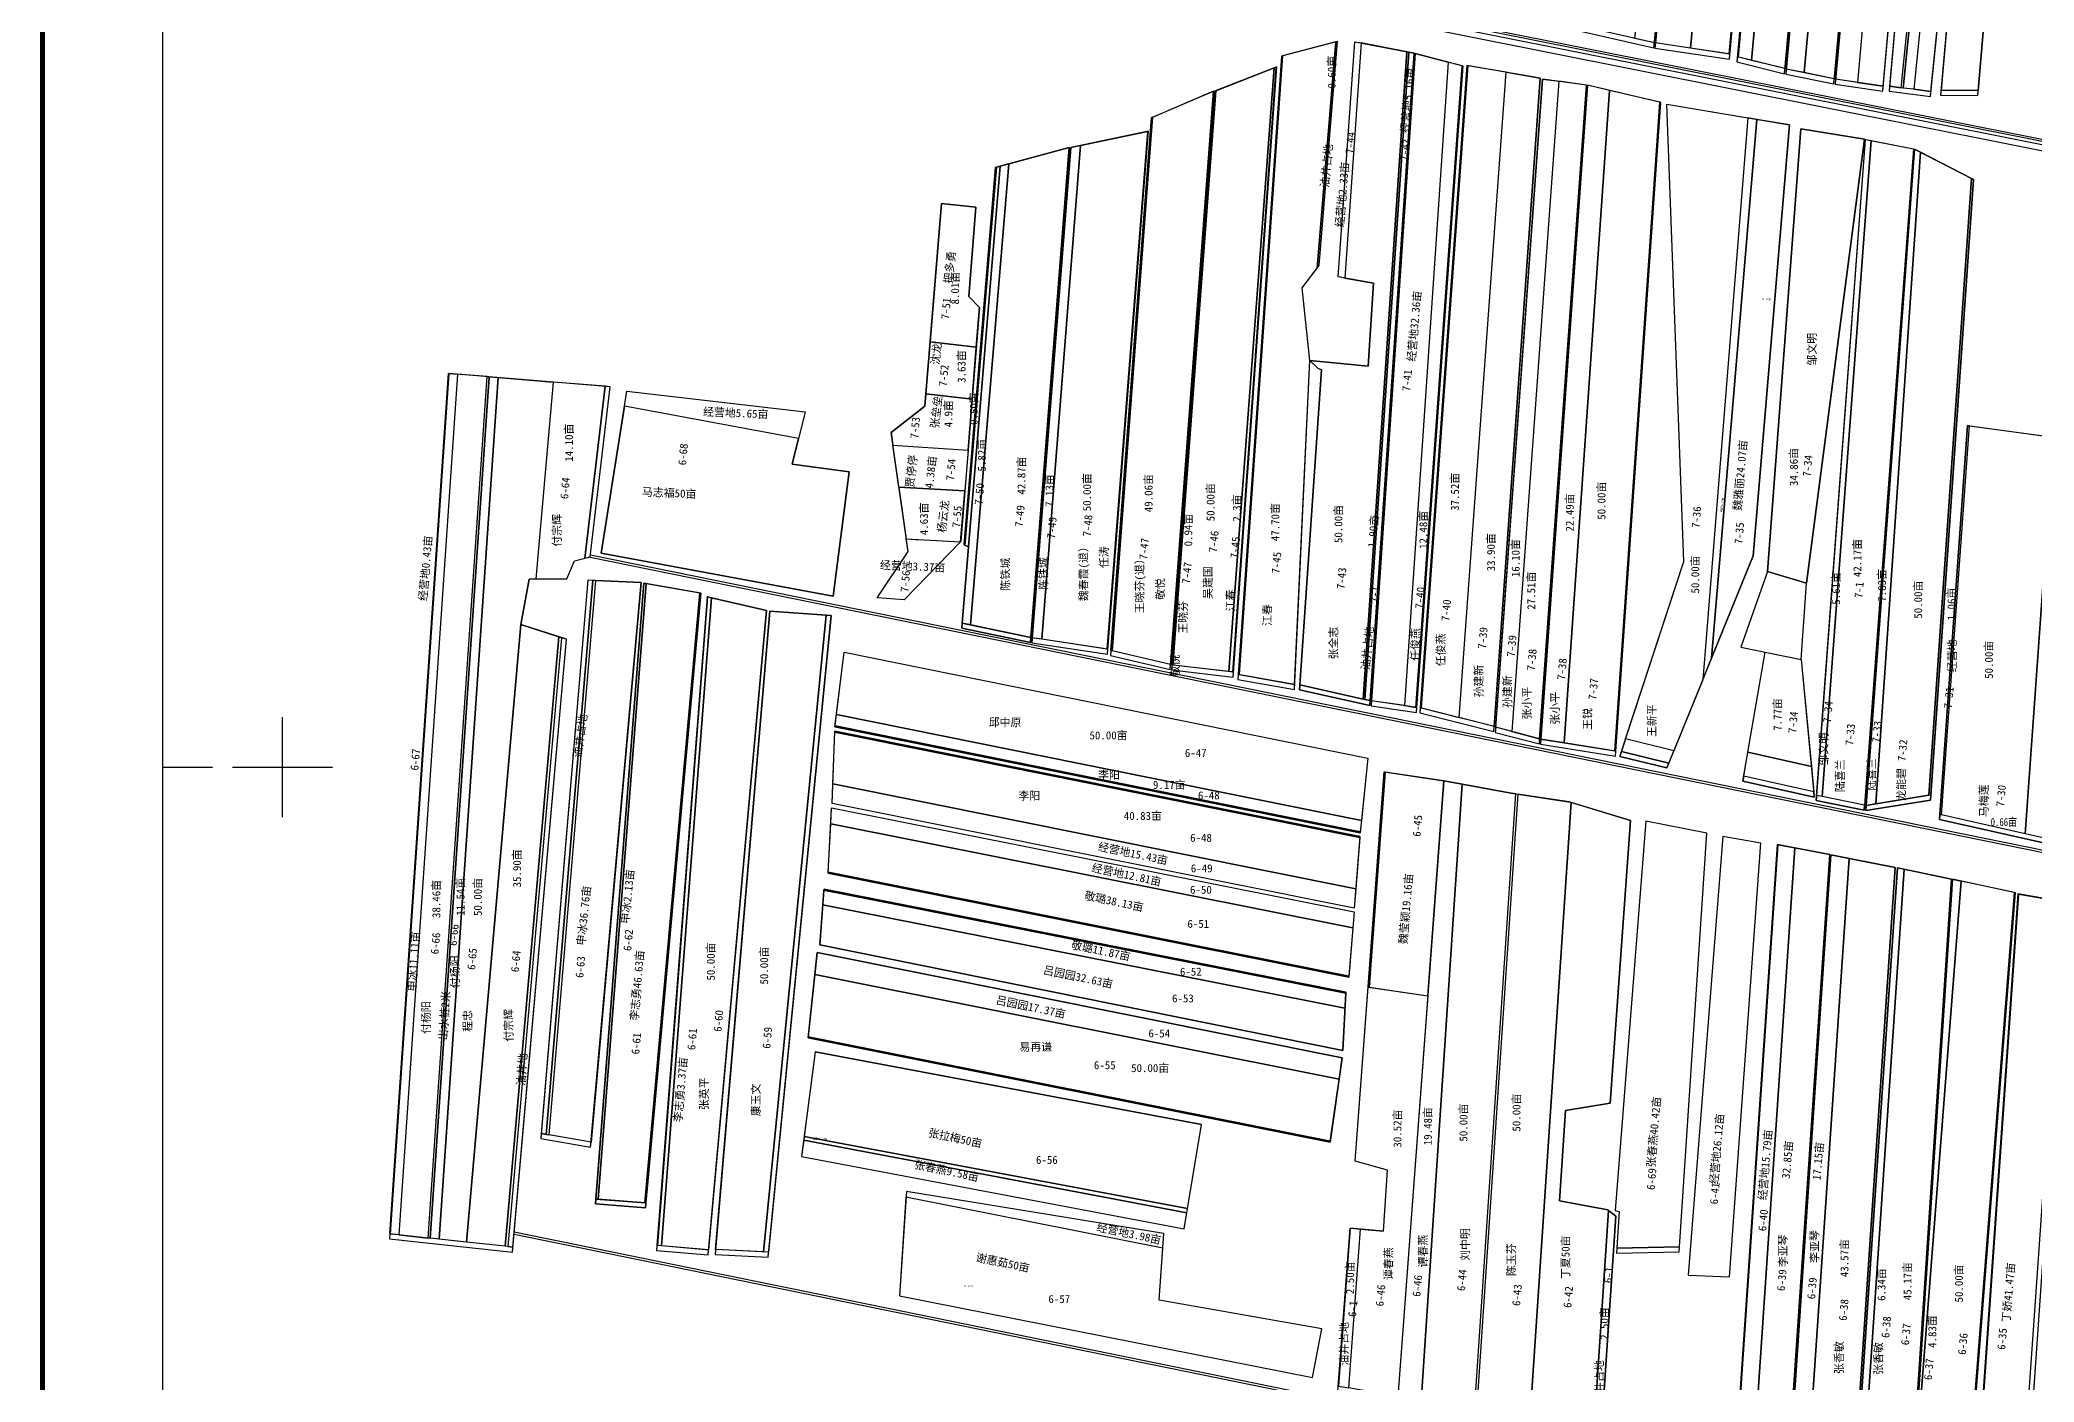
# Model space of a CAD drawing. Extents: x 546685 to 552006, y 4976723 to 4983341.
# Drawn here: x 546758 to 548751, y 4978385 to 4979727 of the extents above; entities that cross this region are included whole.
import ezdxf
from ezdxf.enums import TextEntityAlignment as Align

# ---------------------------------------------------------------- set-up
doc = ezdxf.new("R2010")
doc.units = 0
doc.header["$LTSCALE"] = 10
for name, color, linetype in [('2019-4-5', 7, 'CONTINUOUS'), ('2020-3-23', 4, 'CONTINUOUS'), ('2021新职工', 4, 'CONTINUOUS'), ('2022年', 2, 'CONTINUOUS'), ('TK', 7, 'CONTINUOUS'), ('出水桩', 2, 'CONTINUOUS'), ('地块名称', 7, 'CONTINUOUS'), ('承包户', 6, 'CONTINUOUS'), ('林带', 3, 'CONTINUOUS'), ('油井占地', 2, 'CONTINUOUS'), ('测地框', 7, 'CONTINUOUS'), ('经营地名称面积', 2, 'CONTINUOUS'), ('经营地块', 1, 'CONTINUOUS'), ('路林渠', 7, 'CONTINUOUS'), ('身份地块', 1, 'CONTINUOUS'), ('身份地面积', 2, 'CONTINUOUS')]:
    doc.layers.add(name, color=color, linetype=linetype)
doc.styles.add('宋体', font='SimSun.ttf')
doc.styles.add('楷体', font='SimSun.ttf', dxfattribs={"width": 0.8})

msp = doc.modelspace()

# ---------------------------------------------------------------- linework, layer by layer
at = {"layer": '2019-4-5', "color": 3, "linetype": 'Continuous', "flags": 128}
for points, elevation in [([(547166.4, 4979393.6), (547175, 4979392.9), (547116.2, 4978532.5), (547107.7, 4978533.4)], 259.6), ([(547361.4, 4979184.2), (547363.7, 4979183.8), (547315.6, 4978568.3), (547313.4, 4978568.4)], 289.6), ([(547363.7, 4979183.8), (547417.4, 4979174.3), (547362.3, 4978564.6), (547315.6, 4978568.3)], 289.6)]:
    msp.add_lwpolyline(points, close=True, dxfattribs=dict(at, elevation=elevation))
for points in [[(547313.4, 4979186.7), (547358.7, 4979184.6), (547308.5, 4978625.2), (547266.6, 4978632.5)], [(547425.4, 4979170.3), (547428.8, 4979169.5), (547378.8, 4978521.7), (547375.4, 4978522)]]:
    msp.add_lwpolyline(points, close=True, dxfattribs=at)
at = {"layer": '2019-4-5', "color": 2, "linetype": 'Continuous', "flags": 128}
msp.add_lwpolyline([(548325.7, 4978557.1), (548325, 4978557.5), (548276.5, 4978566.6), (548282.6, 4978656.8), (548327.2, 4978664.3), (548347.5, 4978946.9), (548288.3, 4978964.9), (548247.1, 4978346.8), (548310.9, 4978335.3)], close=True, dxfattribs=at)
at = {"layer": '2020-3-23', "color": 1, "linetype": 'Continuous', "flags": 128}
for points in [[(547869.9, 4979649.7), (547930.7, 4979676), (547887.7, 4979102.8), (547829.3, 4979116.4)], [(547797.7, 4979621.6), (547864.7, 4979635.6), (547824.2, 4979118.1), (547759.1, 4979127.9)], [(547566.5, 4979295.2), (547509.5, 4979303), (547515.9, 4979328.7), (547342, 4979360.9), (547318.7, 4979213.9), (547550.5, 4979171)], [(547532.7, 4978715.5), (547521.6, 4978630.9), (547904.7, 4978558.9), (547918.6, 4978643)], [(547623.3, 4978570.2), (547616.8, 4978471.8), (548029.8, 4978390.1), (548039.2, 4978438.6), (547876.5, 4978467.4), (547880, 4978519.4)]]:
    msp.add_lwpolyline(points, close=True, dxfattribs=at)
at = {"layer": '2020-3-23', "color": 1, "linetype": 'Continuous', "elevation": 289, "flags": 128}
msp.add_lwpolyline([(547931.9, 4979675.7), (547933.1, 4979676.1), (547890.1, 4979102.2), (547889, 4979102.3)], close=True, dxfattribs=at)
at = {"layer": '2020-3-23', "color": 1, "linetype": 'Continuous', "elevation": 289.6, "flags": 128}
msp.add_lwpolyline([(547318.7, 4979213.9), (547550.5, 4979171)], dxfattribs=at)
at = {"layer": '2020-3-23', "color": 1, "linetype": 'Continuous', "flags": 128}
for points in [[(547532.7, 4978715.5), (547918.6, 4978643)], [(547616.8, 4978471.8), (548029.8, 4978390.1)]]:
    msp.add_lwpolyline(points, dxfattribs=at)
at = {"layer": '2021新职工', "color": 1, "linetype": 'Continuous', "flags": 128}
for points in [[(548711.4, 4980301.9), (548694.5, 4980307.4), (548630.8, 4979677.7), (548648, 4979675.5)], [(548748.2, 4980297.1), (548713.6, 4980301.4), (548658.1, 4979676.9), (548695.1, 4979676.6)], [(548179.5, 4978983.1), (548163.1, 4978986.1), (548161, 4978986.5), (548115.2, 4978370.7), (548138.4, 4978366.5)], [(548735.7, 4978873.3), (548780.1, 4978865.6), (548736.9, 4978247.5), (548692.9, 4978257.3)], [(548085.3, 4978780.3), (548145, 4978771.4), (548115.2, 4978370.7), (548066, 4978379.6), (548077.8, 4978538.4), (548100.7, 4978536.2), (548104.8, 4978597.2), (548072.3, 4978606.4)]]:
    msp.add_lwpolyline(points, close=True, dxfattribs=at)
at = {"layer": '2021新职工', "color": 1, "linetype": 'Continuous', "elevation": 289, "flags": 128}
msp.add_lwpolyline([(547933.1, 4979676.1), (547991.4, 4979699.2), (547946.2, 4979095.7), (547890.1, 4979102.2)], close=True, dxfattribs=at)
at = {"layer": '2022年', "color": 4, "linetype": 'Continuous', "flags": 128}
for points in [[(548657.1, 4980318.7), (548631.5, 4980324.8), (548574.4, 4979684.6), (548600.2, 4979680.8)], [(548682.1, 4980311.4), (548663.3, 4980317.6), (548606.7, 4979680.7), (548618.1, 4979679.3)], [(548684, 4980310.8), (548694.5, 4980307.4), (548630.8, 4979677.7), (548620.1, 4979679)], [(548506.5, 4979642.1), (548473.8, 4979647.6), (548428.6, 4979109), (548470.3, 4979211.3)], [(548161, 4978986.5), (548102.3, 4978995.2), (548086.3, 4978780.2), (548145, 4978771.4)], [(548423.8, 4978934.3), (548362.8, 4978946.2), (548332.2, 4978557.1), (548336.4, 4978556), (548334.1, 4978519.2), (548396.5, 4978520.6)], [(548669.4, 4978888.2), (548678.3, 4978886.3), (548629.8, 4978266.6), (548628.5, 4978266.8)], [(548062.2, 4978759.2), (548060.1, 4978716.8), (547537.1, 4978822.6), (547540.2, 4978862.4)], [(548062.9, 4978774.3), (548062.2, 4978759.2), (547540.2, 4978862.4), (547541.3, 4978877.3)], [(547534.4, 4978814.9), (547532.2, 4978793), (548056.4, 4978688.3), (548059.4, 4978709.5)], [(547521.1, 4978627.3), (547519, 4978611), (547901.3, 4978538.5), (547904, 4978554.7)]]:
    msp.add_lwpolyline(points, close=True, dxfattribs=at)
at = {"layer": '2022年', "color": 4, "linetype": 'Continuous', "elevation": 289.9, "flags": 128}
msp.add_lwpolyline([(548621.3, 4978898), (548668.7, 4978888.3), (548627.4, 4978267), (548579.1, 4978277.7)], close=True, dxfattribs=at)
at = {"layer": 'TK', "linetype": 'Continuous'}
for p, q in [((547000, 4978950), (547000, 4979050)), ((546880, 4979000), (546930, 4979000)), ((546950, 4979000), (547050, 4979000))]:
    msp.add_line(p, q, dxfattribs=at)
at = {"layer": 'TK', "linetype": 'Continuous', "const_width": 5, "flags": 128}
msp.add_lwpolyline([(546760, 4976906), (552000, 4976906), (552000, 4983146), (546760, 4983146)], close=True, dxfattribs=at)
at = {"layer": 'TK', "linetype": 'Continuous', "flags": 128}
msp.add_lwpolyline([(546880, 4977026), (551880, 4977026), (551880, 4983026), (546880, 4983026)], close=True, dxfattribs=at)
at = {"layer": '出水桩', "color": 2, "linetype": 'Continuous'}
for p, q in [((547828.2, 4979116.6), (547868.8, 4979649.2)), ((547869.9, 4979649.7), (547829.3, 4979116.4)), ((547868.8, 4979649.2), (547869.9, 4979649.7)), ((547362.3, 4978564.6), (547417.4, 4979174.3)), ((547418.4, 4979174.1), (547364.2, 4978574.8)), ((547417.4, 4979174.3), (547418.4, 4979174.1)), ((547829.3, 4979116.4), (547828.2, 4979116.6))]:
    msp.add_line(p, q, dxfattribs=at)
at = {"layer": '出水桩', "color": 2, "linetype": 'Continuous', "flags": 128}
for points in [[(548505.8, 4980347.8), (548504.8, 4980348), (548446, 4979713.1), (548447, 4979712.9)], [(548512.8, 4980346.5), (548511.8, 4980346.6), (548454.5, 4979710.1), (548455.5, 4979709.9)], [(548620.1, 4979679), (548618.1, 4979679.3), (548682.1, 4980311.4), (548684, 4980310.8)], [(547994.1, 4979700.2), (547993.1, 4979699.8), (547949.7, 4979095.3), (547950.7, 4979095.2)], [(547999.6, 4979711.1), (547998.6, 4979710.9), (547955.4, 4979092.9), (547956.4, 4979092.7)], [(547999.6, 4979711.1), (547998.6, 4979710.9), (547955.4, 4979092.9), (547956.4, 4979092.7)], [(548180.3, 4979701), (548179.4, 4979701.2), (548133.1, 4979059.9), (548134.1, 4979059.8)], [(548184.9, 4979701.2), (548183.9, 4979701.4), (548137.2, 4979059.5), (548138.2, 4979059.3)], [(548377.9, 4979664.4), (548376.9, 4979664.7), (548332.1, 4979016.3), (548333.1, 4979016.1)], [(547869.9, 4979649.7), (547868.8, 4979649.2), (547828.2, 4979116.6), (547829.3, 4979116.4)], [(547868.8, 4979649.2), (547869.9, 4979649.7), (547829.3, 4979116.4), (547828.2, 4979116.6)], [(547865.7, 4979635.8), (547864.7, 4979635.6), (547824.2, 4979118.1), (547825.2, 4979117.9)], [(548690.4, 4979587.4), (548688.4, 4979588.4), (548646, 4978972), (548648, 4978972.3)], [(547147.8, 4978529.2), (547145.8, 4978529.4), (547204.6, 4979390.5), (547206.6, 4979390.3)], [(547417.4, 4979174.3), (547418.4, 4979174.1), (547363.3, 4978564.5), (547362.3, 4978564.6)], [(547425.4, 4979170.3), (547424.5, 4979170.5), (547374.4, 4978522.1), (547375.4, 4978522)], [(547552.4, 4979041.5), (547552.3, 4979040.5), (548077.4, 4978934.5), (548077.5, 4978935.5)], [(547552.2, 4979036), (547552.2, 4979035), (548076.9, 4978929.7), (548076.9, 4978930.7)], [(548193.8, 4978356.5), (548191.8, 4978356.8), (548232.9, 4978973.4), (548234.9, 4978973.1)], [(548495.1, 4978922.6), (548494.1, 4978922.8), (548452.4, 4978305.6), (548453.4, 4978305.4)], [(547545.5, 4978895.3), (547545.4, 4978894.3), (548065.9, 4978790.1), (548066, 4978791.1)], [(547541.4, 4978878.3), (547541.3, 4978877.3), (548062.9, 4978774.3), (548063, 4978775.3)], [(548732.4, 4978874.6), (548731.4, 4978874.8), (548683.3, 4978259.9), (548684.3, 4978259.8)], [(548735.7, 4978873.3), (548734.7, 4978873.5), (548691.9, 4978257.5), (548692.9, 4978257.3)], [(547525.7, 4978730.5), (547525.6, 4978729.5), (548047.4, 4978625.3), (548047.5, 4978626.3)]]:
    msp.add_lwpolyline(points, close=True, dxfattribs=at)
msp.add_lwpolyline([(547868.8, 4979649.2), (547828.2, 4979116.6)], dxfattribs=at)
at = {"layer": '林带', "color": 3, "linetype": 'Continuous', "flags": 128}
for points in [[(548748.3, 4980297.1), (548748.2, 4980297.1), (548695.1, 4979676.6), (548695.3, 4979676.6)], [(548292.4, 4979742.3), (548286.5, 4979743.6), (548286, 4979738.6), (548371, 4979719.1), (548371.5, 4979724.1), (548343.7, 4979730.5)], [(548394.4, 4979720.7), (548394.2, 4979720.8), (548372.6, 4979724), (548372.1, 4979719), (548446.5, 4979707.9), (548447, 4979712.9)], [(548454.5, 4979710.1), (548454.1, 4979705.1), (548501.5, 4979693.3), (548501.9, 4979698.4)], [(548503.3, 4979698), (548502.9, 4979693), (548550.8, 4979683.2), (548551.2, 4979688.2)], [(548600.2, 4979680.8), (548563.9, 4979686.2), (548552.5, 4979687.8), (548552.1, 4979682.9), (548599.8, 4979675.8)], [(548630.8, 4979677.7), (548620.1, 4979679), (548618.1, 4979679.3), (548606.7, 4979680.7), (548606.2, 4979675.7), (548647.5, 4979670.6), (548648, 4979675.5)], [(548695.3, 4979676.6), (548695.1, 4979676.6), (548658.1, 4979676.9), (548657.6, 4979671.9), (548694.9, 4979671.6)], [(547327.5, 4979380.4), (547322.6, 4979380.8), (547302.4, 4979209.1), (547307.6, 4979210.3)], [(547679.6, 4979144.2), (547679.2, 4979139.2), (547747.8, 4979124.6), (547748.2, 4979129.6)], [(547759.1, 4979127.9), (547751.1, 4979129.1), (547749.4, 4979129.3), (547749, 4979124.3), (547824.8, 4979112.9), (547825.2, 4979117.9)], [(547828.2, 4979116.6), (547827.9, 4979111.6), (547887.3, 4979097.7), (547887.7, 4979102.8)], [(547893.6, 4979101.8), (547890.2, 4979102.2), (547889, 4979102.3), (547888.7, 4979097.3), (547950.3, 4979090.2), (547950.7, 4979095.2)], [(547955.4, 4979092.9), (547955.1, 4979087.9), (548011.6, 4979077.8), (548011.9, 4979082.8)], [(547955.4, 4979092.9), (547955.1, 4979087.9), (548011.6, 4979077.8), (548011.9, 4979082.8)], [(548017.2, 4979082.3), (548016.9, 4979077.3), (548087.1, 4979061.6), (548087.4, 4979066.6), (548082.2, 4979067.8), (548080.3, 4979068.2)], [(548134.1, 4979059.8), (548088.6, 4979066.4), (548088.3, 4979061.4), (548133.7, 4979054.8)], [(548137.2, 4979059.5), (548136.9, 4979054.5), (548211, 4979035.7), (548211.3, 4979040.7), (548189, 4979046.4)], [(548212.9, 4979040), (548212.5, 4979034.9), (548256.5, 4979023.3), (548256.8, 4979028.4)], [(548281.4, 4979024.4), (548264.4, 4979027.1), (548257.9, 4979028.1), (548257.6, 4979023.1), (548332.8, 4979011.1), (548333.1, 4979016.1)], [(548342.8, 4979028.3), (548338.6, 4979015.7), (548385.8, 4979004.1), (548390.9, 4979016.6)], [(548338.6, 4979015.7), (548337.1, 4979010.9), (548383.9, 4978999.4), (548385.8, 4979004.1)], [(548460.8, 4978991.2), (548460, 4978986.2), (548531.4, 4978970.1), (548530.9, 4978975.4)], [(548539.4, 4978970.8), (548533.8, 4978971.9), (548533.4, 4978966.9), (548581.2, 4978957), (548581.6, 4978962.1)], [(548648, 4978972.3), (548592.8, 4978963.5), (548583.2, 4978961.9), (548582.8, 4978956.8), (548647.7, 4978967.2)], [(548658.6, 4978952.4), (548656.9, 4978952.8), (548656.5, 4978947.7), (548825.8, 4978909.7), (548826.1, 4978914.8), (548742.1, 4978933.6)], [(547278.1, 4978630.5), (547258.7, 4978633.8), (547258.3, 4978628.8), (547308.1, 4978620.2), (547308.5, 4978625.2)], [(547184.1, 4978525.3), (547183.5, 4978525.3), (547147.8, 4978529.2), (547145.8, 4978529.4), (547107.3, 4978533.5), (547107, 4978528.5), (547230, 4978515.3), (547230.4, 4978520.3), (547222.7, 4978521.2)], [(548396.5, 4978520.6), (548334.1, 4978519.2), (548333.8, 4978514.2), (548396.2, 4978515.6)]]:
    msp.add_lwpolyline(points, close=True, dxfattribs=at)
at = {"layer": '林带', "color": 2, "linetype": 'Continuous', "flags": 128}
msp.add_lwpolyline([(548054.8, 4979725.6), (548053, 4979725.1), (548034.3, 4979498.9), (548036.3, 4979501.6)], close=True, dxfattribs=at)
at = {"layer": '油井占地', "color": 2, "linetype": 'Continuous', "flags": 128}
for points in [[(548126, 4979714.7), (548124.1, 4979715.1), (548080.3, 4979068.2), (548082.2, 4979067.8)], [(547713.7, 4979599.9), (547712.8, 4979599.6), (547681.4, 4979222.2), (547682.2, 4979221.9)], [(547313.4, 4979186.7), (547310.4, 4979186.8), (547263.6, 4978633), (547266.6, 4978632.5)], [(547276.3, 4979130.4), (547279, 4979129.5), (547225.4, 4978520.9), (547222.7, 4978521.2)], [(548332.9, 4978551.4), (548325.7, 4978557.1), (548310.9, 4978335.3), (548314.9, 4978334.5), (548318.7, 4978337.8)], [(548077.8, 4978538.4), (548067.3, 4978539.4), (548055.6, 4978381.4), (548066, 4978379.6)]]:
    msp.add_lwpolyline(points, close=True, dxfattribs=at)
at = {"layer": '油井占地', "color": 2, "linetype": 'Continuous', "elevation": 289.4, "flags": 128}
msp.add_lwpolyline([(548457.9, 4979119.9), (548518.3, 4979107.8), (548523.5, 4979183.9), (548484.6, 4979195.8)], close=True, dxfattribs=at)
at = {"layer": '测地框', "linetype": 'Continuous', "flags": 128}
for points, elevation in [([(548435.7, 4980364.9), (548351.5, 4980373.6), (548286, 4979738.6), (548371, 4979719.1)], 289), ([(548505.8, 4980347.8), (548436.8, 4980364.7), (548372.1, 4979719), (548446.5, 4979707.9)], 288.9), ([(548559.5, 4980341.5), (548511.8, 4980346.6), (548454.1, 4979705.1), (548501.5, 4979693.3)], 288.8), ([(548609.6, 4980330), (548562.1, 4980341.1), (548502.9, 4979693), (548550.8, 4979683.2)], 288.9), ([(548657.1, 4980318.7), (548611.4, 4980329.6), (548552.1, 4979682.9), (548599.8, 4979675.8)], 290.2), ([(548711.4, 4980301.9), (548663.3, 4980317.6), (548606.2, 4979675.7), (548647.5, 4979670.6)], 288.4), ([(548748.3, 4980297.1), (548713.6, 4980301.4), (548657.6, 4979671.9), (548694.9, 4979671.6)], 287.7), ([(548054.8, 4979725.6), (547998.6, 4979710.9), (547955.1, 4979087.9), (548011.6, 4979077.8), (548027.2, 4979406.5), (548019.5, 4979479.3), (548036.3, 4979501.6)], 288.9), ([(548071.9, 4979725.3), (548131.2, 4979713.7), (548087.1, 4979061.6), (548016.9, 4979077.3), (548038.6, 4979397.2), (548035.3, 4979398.6), (548027.2, 4979406.5), (548085.5, 4979401.1), (548090.8, 4979484), (548055.5, 4979490.2)], 288.9), ([(547994.1, 4979700.2), (547931.9, 4979675.7), (547888.7, 4979097.3), (547950.3, 4979090.2)], 289), ([(548180.3, 4979701), (548132.3, 4979713.4), (548088.3, 4979061.4), (548133.7, 4979054.8)], 288.8), ([(548257.3, 4979689), (548183.9, 4979701.4), (548136.9, 4979054.5), (548211, 4979035.7)], 288.9), ([(548303.8, 4979682), (548259.7, 4979688), (548212.5, 4979034.9), (548256.5, 4979023.3)], 288.9), ([(548377.9, 4979664.4), (548304.7, 4979681.8), (548257.6, 4979023.1), (548332.8, 4979011.1)], 288.8), ([(547930.7, 4979676), (547868.8, 4979649.2), (547827.9, 4979111.6), (547887.3, 4979097.7)], 289.1), ([(548384, 4979662.8), (548506.5, 4979642.1), (548470.3, 4979211.3), (548383.9, 4978999.4), (548337.1, 4979010.9), (548401, 4979205.8)], 288.9), ([(547747.8, 4979124.6), (547679.2, 4979139.2), (547685.8, 4979220.4), (547681.4, 4979222.2), (547712.8, 4979599.6), (547786.4, 4979619.5)], 289.3), ([(547865.7, 4979635.8), (547788, 4979619.6), (547749, 4979124.3), (547824.8, 4979112.9)], 289.3), ([(548517.8, 4979638.1), (548581.6, 4979627.9), (548523.5, 4979183.9), (548484.6, 4979195.8)], 288.9), ([(548581.2, 4978957), (548533.4, 4978966.9), (548582.6, 4979627.6), (548630.5, 4979618.2)], 289.7), ([(548647.7, 4978967.2), (548582.8, 4978956.8), (548631.5, 4979618), (548690.4, 4979587.4)], 290.3), ([(547594.4, 4979169.5), (547625.4, 4979215.8), (547608.4, 4979334.5), (547642.2, 4979360.9), (547658.9, 4979563.7), (547693.1, 4979559.8), (547686.3, 4979470.5), (547696.7, 4979459.5), (547678.3, 4979225.7), (547621.5, 4979167.5)], 289.4), ([(547327.5, 4979380.4), (547166.1, 4979393.6), (547107, 4978528.5), (547230, 4978515.3), (547283.9, 4979127.9), (547238.4, 4979142.8), (547246.5, 4979188.2), (547284.3, 4979188.5), (547291.8, 4979206.4), (547307.6, 4979210.3)], 259.6), ([(547344.3, 4979375.8), (547522.5, 4979355.2), (547509.5, 4979303), (547566.5, 4979295.2), (547550.5, 4979171), (547318.7, 4979213.9)], 289.6), ([(548684.5, 4979341.7), (548855, 4979318.4), (548825.8, 4978909.7), (548656.5, 4978947.7)], 289.2), ([(547358.7, 4979184.6), (547305.4, 4979187.1), (547258.3, 4978628.8), (547308.1, 4978620.2)], 289.7), ([(547418.4, 4979174.1), (547361.4, 4979184.2), (547313, 4978563.5), (547362.8, 4978559.6)], 289.6), ([(547483.8, 4979156.6), (547424.5, 4979170.5), (547374, 4978517.1), (547425.6, 4978512.5)], 289.5), ([(547548.7, 4979151.7), (547487.3, 4979156.2), (547432.5, 4978512.8), (547485.5, 4978510.3)], 289.5), ([(548085.1, 4979009.1), (548077.4, 4978934.5), (547552.3, 4979040.5), (547561.4, 4979115)], 289.3), ([(548482.4, 4979115), (548518.3, 4979107.8), (548531.4, 4978970.1), (548460, 4978986.2)], 289.4), ([(548076.9, 4978930.7), (548071.5, 4978859.2), (547549.5, 4978963.8), (547552.2, 4979036)], 289.5), ([(548101.3, 4978995.3), (548163.1, 4978986.1), (548228.3, 4978974.1), (548287.5, 4978965.1), (548347.5, 4978946.9), (548327.2, 4978664.3), (548282.6, 4978656.8), (548276.5, 4978566.6), (548325, 4978557.5), (548332.9, 4978551.4), (548318.7, 4978337.8), (548305.6, 4978326.3), (548247.8, 4978333.6), (548187.6, 4978352.5), (548119.3, 4978362.8), (548055.2, 4978376.4), (548067.3, 4978539.4), (548100.7, 4978536.2), (548104.8, 4978597.2), (548072.3, 4978606.4)], 289.4), ([(548071.3, 4978855.5), (548065.9, 4978790.1), (547545.4, 4978894.3), (547549, 4978959.5)], 289.4), ([(548423.8, 4978934.3), (548362.8, 4978946.2), (548332.2, 4978557.1), (548336.4, 4978556), (548333.8, 4978514.2), (548396.2, 4978515.6)], 289.6), ([(548478, 4978924.3), (548440, 4978930.8), (548405.4, 4978492.3), (548446.7, 4978490.7)], 289.6), ([(548547, 4978912.8), (548494.1, 4978922.8), (548452.1, 4978300.6), (548504.7, 4978289.2)], 289.9), ([(548612.3, 4978899.9), (548548, 4978912.5), (548505.8, 4978288.4), (548570.3, 4978274.3)], 289.9), ([(548668.7, 4978888.3), (548614.5, 4978899.4), (548572, 4978274.1), (548627.1, 4978262)], 289.9), ([(548732.4, 4978874.6), (548669.4, 4978888.2), (548628.2, 4978261.8), (548683.9, 4978254.8)], 289.9), ([(548063, 4978775.3), (548060.1, 4978716.8), (547537.1, 4978822.6), (547541.4, 4978878.3)], 289.5), ([(548785, 4978864.7), (548734.7, 4978873.5), (548691.5, 4978252.5), (548741.5, 4978241.4)], 289.7), ([(548059.4, 4978709.5), (548047.4, 4978625.3), (547525.6, 4978729.5), (547534.4, 4978814.9)], 289.7), ([(547532.7, 4978715.5), (547519, 4978611), (547901.3, 4978538.5), (547918.6, 4978643)], 289.8), ([(547623.7, 4978576.1), (547616.8, 4978471.8), (548029.8, 4978390.1), (548039.2, 4978438.6), (547876.5, 4978467.4), (547881, 4978533.8)], 289.9)]:
    msp.add_lwpolyline(points, close=True, dxfattribs=dict(at, elevation=elevation))
at = {"layer": '测地框', "color": 6, "linetype": 'Continuous', "elevation": 289.4, "flags": 128}
msp.add_lwpolyline([(548457.9, 4979119.9), (548518.3, 4979107.8), (548523.5, 4979183.9), (548484.6, 4979195.8)], close=True, dxfattribs=at)
at = {"layer": '测地框', "linetype": 'Continuous', "elevation": 289.7, "flags": 128}
for points in [[(548104.8, 4978597.2), (548072.3, 4978606.4)], [(548100.7, 4978536.2), (548067.3, 4978539.4)]]:
    msp.add_lwpolyline(points, dxfattribs=at)
at = {"layer": '经营地块', "color": 5, "linetype": 'Continuous', "flags": 128}
for points in [[(548071.9, 4979725.3), (548078.4, 4979724.1), (548062.1, 4979489), (548055.5, 4979490.2)], [(548473.8, 4979647.6), (548465, 4979649.1), (548419.8, 4979087.4), (548428.6, 4979109)], [(547717.5, 4979600.9), (547726.1, 4979603.2), (547687.9, 4979142.4), (547679.6, 4979144.2)], [(548686.4, 4979341.4), (548684.5, 4979341.7), (548656.9, 4978952.8), (548658.6, 4978952.4)], [(548073, 4978878.6), (548071.5, 4978859.2), (547549.5, 4978963.8), (547550.2, 4978983.3)], [(548102.3, 4978995.2), (548101.3, 4978995.3), (548085.3, 4978780.3), (548086.3, 4978780.2)], [(548478, 4978924.3), (548440, 4978930.8), (548405.4, 4978492.3), (548446.7, 4978490.7)], [(548495.1, 4978922.6), (548511.9, 4978919.4), (548470.2, 4978301.8), (548453.4, 4978305.4)], [(547521.6, 4978630.9), (547521.1, 4978627.3), (547904, 4978554.7), (547904.7, 4978558.9)], [(547881, 4978533.8), (547623.7, 4978576.1), (547616.8, 4978471.8), (548029.8, 4978390.1), (548039.2, 4978438.6), (547876.5, 4978467.4)]]:
    msp.add_lwpolyline(points, close=True, dxfattribs=at)
for points, elevation in [([(548132.3, 4979713.4), (548165.2, 4979704.9), (548121.7, 4979061.6), (548088.6, 4979066.4)], 288.8), ([(547166.1, 4979393.6), (547166.4, 4979393.6), (547107.7, 4978533.4), (547107.3, 4978533.5)], 259.6), ([(547344.3, 4979375.8), (547522.5, 4979355.2), (547509.5, 4979303), (547566.5, 4979295.2), (547550.5, 4979171), (547318.7, 4979213.9)], 289.6), ([(548070, 4978839.4), (548066, 4978791.1), (547545.5, 4978895.3), (547548.1, 4978943.3)], 289.4), ([(548071.3, 4978855.5), (548070, 4978839.4), (547548.1, 4978943.3), (547549, 4978959.5)], 289.4)]:
    msp.add_lwpolyline(points, close=True, dxfattribs=dict(at, elevation=elevation))
at = {"layer": '经营地块', "color": 1, "linetype": 'Continuous', "flags": 128}
msp.add_lwpolyline([(548678.3, 4978886.3), (548669.4, 4978888.2), (548628.5, 4978266.8), (548629.8, 4978266.6)], close=True, dxfattribs=at)
at = {"layer": '路林渠', "color": 3, "linetype": 'Continuous'}
for p, q in [((547313.4, 4978568.4, 289.6), (547313, 4978563.5, 289.6)), ((547313, 4978563.5, 289.6), (547362.8, 4978559.6, 289.6)), ((547363.3, 4978564.5, 289.6), (547313.4, 4978568.4, 289.6))]:
    msp.add_line(p, q, dxfattribs=at)
at = {"layer": '路林渠', "linetype": 'Continuous', "flags": 128}
for points, elevation in [([(549370.2, 4979494.4), (547989.1, 4979769.7)], 290.8), ([(549380.1, 4979498.6), (547999, 4979773.8)], 284.8)]:
    msp.add_lwpolyline(points, dxfattribs=dict(at, elevation=elevation))
at = {"layer": '路林渠', "color": 4, "linetype": 'Continuous', "flags": 128}
for points, elevation in [([(549402.1, 4979497.5), (548021.1, 4979772.7)], 291.1), ([(549402.5, 4979499.4), (548021.5, 4979774.7)], 291.1), ([(549358.8, 4978792.7), (547305.9, 4979209.9)], 291), ([(549359, 4978795.1), (547307.8, 4979212)], 290.5), ([(549294.8, 4978111.8), (547231.5, 4978533)], 291.6), ([(549295, 4978114), (547231.7, 4978535.2)], 291.4)]:
    msp.add_lwpolyline(points, dxfattribs=dict(at, elevation=elevation))
at = {"layer": '路林渠', "color": 3, "linetype": 'Continuous', "flags": 128}
for points in [[(547717.5, 4979600.9), (547713.7, 4979599.9), (547682.2, 4979221.9), (547685.8, 4979220.4)], [(547310.4, 4979186.8), (547305.4, 4979187.1), (547258.7, 4978633.8), (547263.6, 4978633)], [(547283.9, 4979127.9), (547279, 4979129.5), (547225.4, 4978520.9), (547230.4, 4978520.3)], [(548785, 4978864.7), (548780.1, 4978865.6), (548736.9, 4978247.5), (548741.8, 4978246.4)], [(547375.4, 4978522), (547374.4, 4978522.1), (547374, 4978517.1), (547425.6, 4978512.5), (547426, 4978517.5), (547422.9, 4978517.7)], [(547486, 4978515.3), (547432.9, 4978517.8), (547432.5, 4978512.8), (547485.5, 4978510.3)]]:
    msp.add_lwpolyline(points, close=True, dxfattribs=at)
for points, elevation in [([(547543.4, 4979152.1), (547548.7, 4979151.7), (547486, 4978515.3), (547480.8, 4978515.6)], 289.5), ([(547313.4, 4978568.4), (547363.3, 4978564.5), (547362.8, 4978559.6), (547313, 4978563.5)], 289.6)]:
    msp.add_lwpolyline(points, close=True, dxfattribs=dict(at, elevation=elevation))
at = {"layer": '身份地块', "color": 2, "linetype": 'Continuous'}
for p, q in [((547828.2, 4979116.6), (547868.8, 4979649.2)), ((547869.9, 4979649.7), (547829.3, 4979116.4)), ((547868.8, 4979649.2), (547869.9, 4979649.7)), ((547829.3, 4979116.4), (547828.2, 4979116.6))]:
    msp.add_line(p, q, dxfattribs=at)
at = {"layer": '身份地块', "color": 1, "linetype": 'Continuous'}
msp.add_line((547363.2, 4978574.9), (547417.4, 4979174.3), dxfattribs=at)
at = {"layer": '身份地块', "color": 1, "linetype": 'Continuous', "flags": 128}
for points in [[(548417.7, 4980366.8), (548435.7, 4980364.9), (548371.5, 4979724.1), (548351.8, 4979728.6)], [(548437, 4980364.7), (548453.7, 4980360.6), (548466.8, 4980357.4), (548407.6, 4979718.8), (548394.2, 4979720.8), (548372.7, 4979724)], [(548466.8, 4980357.4), (548504.8, 4980348), (548446, 4979713.1), (548407.6, 4979718.8)], [(548512.8, 4980346.5), (548526.1, 4980345.1), (548468.6, 4979706.6), (548455.5, 4979709.9)], [(548526.1, 4980345.1), (548559.5, 4980341.5), (548501.9, 4979698.4), (548468.6, 4979706.6)], [(548027.2, 4979406.5), (548019.5, 4979479.3), (548034.3, 4979498.9), (548053, 4979725.1), (547999.6, 4979711.1), (547956.4, 4979092.7), (548011.9, 4979082.8)], [(548124.1, 4979715.1), (548078.4, 4979724.1), (548062.1, 4979489), (548090.8, 4979484), (548085.5, 4979401.1), (548027.2, 4979406.5), (548035.3, 4979398.6), (548038.6, 4979397.2), (548017.2, 4979082.3), (548080.3, 4979068.2)], [(548179.4, 4979701.2), (548165.2, 4979704.9), (548121.7, 4979061.6), (548133.1, 4979059.9)], [(548223.3, 4979694.7), (548184.9, 4979701.2), (548138.2, 4979059.3), (548176.4, 4979049.6)], [(548223.3, 4979694.7), (548257.3, 4979689), (548211.3, 4979040.7), (548176.4, 4979049.6)], [(548303.8, 4979682), (548276, 4979685.8), (548229.1, 4979035.7), (548256.8, 4979028.4)], [(548326.5, 4979676.6), (548304.7, 4979681.8), (548257.9, 4979028.1), (548281.4, 4979024.4)], [(548376.9, 4979664.7), (548326.5, 4979676.6), (548281.4, 4979024.4), (548332.1, 4979016.3)], [(548384, 4979662.8), (548465, 4979649.1), (548419.8, 4979087.4), (548390.9, 4979016.6), (548342.8, 4979028.3), (548401, 4979205.8)], [(547786.4, 4979619.5), (547717.5, 4979600.9), (547685.8, 4979220.4), (547679.6, 4979144.2), (547748.2, 4979129.6)], [(547726.1, 4979603.2), (547786.4, 4979619.5), (547748.2, 4979129.6), (547687.9, 4979142.4)], [(548581.6, 4979627.9), (548517.8, 4979638.1), (548484.6, 4979195.8), (548523.5, 4979183.9)], [(548582.6, 4979627.6), (548588.2, 4979626.5), (548539.4, 4978970.8), (548533.8, 4978971.9)], [(548588.2, 4979626.5), (548630.5, 4979618.2), (548581.6, 4978962.1), (548539.4, 4978970.8)], [(548637.7, 4979614.8), (548631.5, 4979618), (548583.2, 4978961.9), (548592.8, 4978963.5)], [(548688.4, 4979588.4), (548637.7, 4979614.8), (548592.8, 4978963.5), (548646, 4978972)], [(547693.1, 4979559.8), (547658.9, 4979563.7), (547647.5, 4979425.3), (547693.6, 4979420), (547696.7, 4979459.5), (547686.3, 4979470.5)], [(547693.6, 4979420), (547647.5, 4979425.3), (547643.2, 4979373.4), (547689.5, 4979368.1)], [(547204.6, 4979390.5), (547175, 4979392.9), (547116.2, 4978532.5), (547145.8, 4978529.4)], [(547206.6, 4979390.3), (547215.5, 4979389.6), (547156.6, 4978528.2), (547147.8, 4978529.2)], [(547215.5, 4979389.6), (547270.6, 4979385.1), (547253.2, 4979188.3), (547246.5, 4979188.2), (547238.4, 4979142.8), (547184.1, 4978525.3), (547156.6, 4978528.2)], [(547322.6, 4979380.8), (547270.6, 4979385.1), (547253.2, 4979188.3), (547284.3, 4979188.5), (547291.8, 4979206.4), (547302.4, 4979209.1)], [(547643.2, 4979373.4), (547642.2, 4979360.9), (547608.4, 4979334.5), (547610.2, 4979321.9), (547685.5, 4979317.1), (547689.5, 4979368.1)], [(548686.4, 4979341.4), (548770.5, 4979329.9), (548742.1, 4978933.6), (548658.6, 4978952.4)], [(547610.2, 4979321.9), (547685.5, 4979317.1), (547682.3, 4979276.3), (547616.2, 4979279.9)], [(548770.5, 4979329.9), (548853, 4979318.7), (548824.2, 4978915.2), (548742.1, 4978933.6)], [(547616.2, 4979279.9), (547623.6, 4979228.3), (547678, 4979225.4), (547682.3, 4979276.3)], [(547428.8, 4979169.5), (547483.8, 4979156.6), (547426, 4978517.5), (547378.8, 4978521.7)], [(548076.9, 4978929.7), (548073, 4978878.6), (547550.2, 4978983.3), (547552.2, 4979035)], [(548232.9, 4978973.4), (548228.3, 4978974.1), (548179.5, 4978983.1), (548138.4, 4978366.5), (548191.8, 4978356.8)], [(548288.3, 4978964.9), (548287.5, 4978965.1), (548286.3, 4978965.3), (548234.9, 4978973.1), (548193.8, 4978356.5), (548245.1, 4978347.2), (548247.1, 4978346.8)], [(548511.9, 4978919.4), (548547, 4978912.8), (548505.1, 4978294.3), (548470.2, 4978301.8)], [(548731.4, 4978874.8), (548678.3, 4978886.3), (548629.8, 4978266.6), (548683.3, 4978259.9)], [(548062.9, 4978774.3), (547541.3, 4978877.3), (547537.1, 4978822.6), (548060.1, 4978716.8)], [(548056.4, 4978688.3), (547532.2, 4978793), (547525.7, 4978730.5), (548047.5, 4978626.3)]]:
    msp.add_lwpolyline(points, close=True, dxfattribs=at)
at = {"layer": '身份地块', "color": 2, "linetype": 'Continuous', "flags": 128}
msp.add_lwpolyline([(548372.6, 4979724), (548436.8, 4980364.7)], dxfattribs=at)
at = {"layer": '身份地块', "color": 3, "linetype": 'Continuous', "flags": 128}
msp.add_lwpolyline([(548437, 4980364.7), (548436.8, 4980364.7), (548372.6, 4979724), (548372.7, 4979724)], close=True, dxfattribs=at)
at = {"layer": '身份地块', "color": 1, "linetype": 'Continuous', "flags": 128}
for points, elevation in [([(548562.1, 4980341.1), (548579.8, 4980337), (548521.1, 4979694.4), (548503.3, 4979698)], 288.9), ([(548579.8, 4980337), (548609.6, 4980330), (548551.2, 4979688.2), (548521.1, 4979694.4)], 288.9), ([(548611.4, 4980329.6), (548631.5, 4980324.8), (548574.4, 4979684.6), (548552.5, 4979687.8)], 290.2), ([(547991.4, 4979699.2), (547993.1, 4979699.8), (547949.7, 4979095.3), (547946.2, 4979095.7)], 289), ([(548259.7, 4979688), (548276, 4979685.8), (548229.1, 4979035.7), (548212.9, 4979040)], 288.9), ([(547788, 4979619.6), (547797.7, 4979621.6), (547759.1, 4979127.9), (547749.4, 4979129.3)], 289.3), ([(547487.3, 4979156.2), (547543.4, 4979152.1), (547480.8, 4978515.6), (547432.9, 4978517.8)], 289.5), ([(548085.1, 4979009.1), (548078.7, 4978946.9), (547553.8, 4979052.9), (547561.4, 4979115)], 289.3), ([(548482.4, 4979115), (548518.3, 4979107.8), (548528.5, 4979000.8), (548465, 4979015.1)], 289.4), ([(548078.7, 4978946.9), (548077.5, 4978935.5), (547552.4, 4979041.5), (547553.8, 4979052.9)], 289.3), ([(548548, 4978912.5), (548566.3, 4978908.9), (548524.3, 4978289.4), (548506.1, 4978293.4)], 289.9), ([(548566.3, 4978908.9), (548612.3, 4978899.9), (548570.6, 4978279.3), (548524.3, 4978289.4)], 289.9), ([(548614.5, 4978899.4), (548621.3, 4978898), (548579.1, 4978277.7), (548572.3, 4978279.2)], 289.9)]:
    msp.add_lwpolyline(points, close=True, dxfattribs=dict(at, elevation=elevation))
at = {"layer": '身份地块', "color": 5, "linetype": 'Continuous', "flags": 128}
msp.add_lwpolyline([(548131.2, 4979713.7), (548126, 4979714.7), (548082.2, 4979067.8), (548087.4, 4979066.6)], close=True, dxfattribs=at)
at = {"layer": '身份地块', "color": 4, "linetype": 'Continuous', "flags": 128}
for points in [[(547616.2, 4979279.9), (547682.3, 4979276.3)], [(547623.6, 4979228.3), (547638.1, 4979227.5)]]:
    msp.add_lwpolyline(points, dxfattribs=at)
msp.add_lwpolyline([(547623.6, 4979228.3), (547678, 4979225.4), (547621.5, 4979167.5), (547594.4, 4979169.5), (547625.4, 4979215.8)], close=True, dxfattribs=at)
at = {"layer": '身份地块', "color": 1, "linetype": 'Continuous', "flags": 128}
msp.add_lwpolyline([(547417.4, 4979174.3), (547418.4, 4979174.1)], dxfattribs=at)
at = {"layer": '身份地块', "linetype": 'Continuous', "elevation": 259.6, "flags": 128}
msp.add_lwpolyline([(547238.4, 4979142.8), (547276.3, 4979130.4), (547222.7, 4978521.2), (547184.1, 4978525.3)], close=True, dxfattribs=at)
at = {"layer": '身份地块', "color": 2, "linetype": 'Continuous', "elevation": 289.4, "flags": 128}
msp.add_lwpolyline([(548465, 4979015.1), (548528.5, 4979000.8), (548530.9, 4978975.4), (548460.8, 4978991.2)], close=True, dxfattribs=at)

# ---------------------------------------------------------------- texts
at = {"layer": '2019-4-5', "color": 3, "linetype": 'Continuous', "style": '宋体'}
for s, p in [('6-67', (547132.8, 4979007.7)), ('6-62', (547345.7, 4978827.2)), ('6-63', (547297.8, 4978800.4)), ('李志勇46.63亩', (547354.3, 4978782)), ('6-61', (547353.7, 4978723.9)), ('李志勇3.37亩', (547397.7, 4978677.7)), ('6-35', (548719.2, 4978428.6))]:
    msp.add_text(s, height=8, rotation=85, dxfattribs=at).set_placement(p, align=Align.MIDDLE)
for s, rotation, p in [('申冰2.13亩', 84.1526, (547346.3, 4978843.3, 289.9)), ('申冰36.76亩', 84.1526, (547302.2, 4978821.5, 289.9)), ('申冰11.11亩', 86.2612, (547133.2, 4978775.7, 259.6))]:
    msp.add_text(s, height=8, rotation=rotation, dxfattribs=at).set_placement(p)
at = {"layer": '2019-4-5', "color": 1, "linetype": 'Continuous', "style": '宋体'}
msp.add_text('6-61', height=8, rotation=85, dxfattribs=at).set_placement((547409.6, 4978728.2), align=Align.MIDDLE)
at = {"layer": '2019-4-5', "color": 2, "linetype": 'Continuous', "style": '宋体'}
msp.add_text('丁夏50亩', height=8, rotation=90, dxfattribs=at).set_placement((548282.4, 4978510.2), align=Align.MIDDLE)
at = {"layer": '2020-3-23', "color": 1, "linetype": 'Continuous', "style": '宋体'}
for s, rotation, p in [('马志福50亩', 357.5348, (547359.2, 4979271.4, 289.9)), ('张拉梅50亩', 348.0772, (547645.1, 4978631.1, 289.9)), ('谢惠茹50亩', 348.0772, (547692.6, 4978506.5, 289.9))]:
    msp.add_text(s, height=8, rotation=rotation, dxfattribs=at).set_placement(p)
for s, p in [('任涛', (547821, 4979210)), ('敬悦', (547877.3, 4979178.2)), ('敬悦', (547892.1, 4979101.7, 289))]:
    msp.add_text(s, height=8, rotation=90, dxfattribs=at).set_placement(p, align=Align.MIDDLE)
at = {"layer": '2020-3-23', "color": 4, "linetype": 'Continuous', "style": '楷体', "width": 0.8}
msp.add_text('31.26亩', height=2, dxfattribs=at).set_placement((547681.1, 4978480.4))
at = {"layer": '2021新职工', "color": 4, "linetype": 'Continuous', "style": '宋体'}
for s, rotation, p in [('50.00亩', 90, (547931.8, 4979245.9)), ('30.52亩', 90, (548118.6, 4978619.8)), ('19.48亩', 90, (548149, 4978622.2)), ('丁娇41.47亩', 85, (548726.9, 4978444.7))]:
    msp.add_text(s, height=8, rotation=rotation, dxfattribs=at).set_placement(p)
for s, p in [('吴建国', (547924.9, 4979184.6)), ('谭春燕', (548139.9, 4978516.3)), ('谭春燕', (548105.4, 4978503.7))]:
    msp.add_text(s, height=8, rotation=90, dxfattribs=at).set_placement(p, align=Align.MIDDLE)
at = {"layer": '2022年', "color": 4, "linetype": 'Continuous', "style": '楷体', "width": 0.8}
msp.add_text('21.06亩', height=2, dxfattribs=at).set_placement((548478.9, 4979467))
at = {"layer": '2022年', "color": 4, "linetype": 'Continuous', "style": '宋体'}
for s, rotation, p in [('魏雅丽24.07亩', 85, (548458.3, 4979256.2, 288.8)), ('魏莹颖19.16亩', 85, (548124.1, 4978822.9, 289.9)), ('敬璐38.13亩', 348.0772, (547801.2, 4978868.2, 579.4)), ('敬璐11.87亩', 348.0772, (547788, 4978819, 579.4)), ('吕园园32.63亩', 348.0772, (547760, 4978793.8, 579.4)), ('吕园园17.37亩', 348.0772, (547712.7, 4978763.8, 289.9)), ('张春燕40.42亩', 85, (548371.9, 4978599.8, 289.9)), ('张春燕9.58亩', 348.0772, (547631.2, 4978599.4))]:
    msp.add_text(s, height=8, rotation=rotation, dxfattribs=at).set_placement(p)
at = {"layer": '出水桩', "color": 2, "linetype": 'Continuous', "style": '楷体', "width": 0.8}
msp.add_text('0.66亩', height=8, dxfattribs=at).set_placement((548707.7, 4978941.3))
at = {"layer": '出水桩', "color": 2, "linetype": 'Continuous', "style": '宋体'}
msp.add_text('出水桩2米', height=8, rotation=85.7991, dxfattribs=at).set_placement((547161.7, 4978751.8), align=Align.MIDDLE)
at = {"layer": '地块名称', "color": 1, "linetype": 'Continuous', "style": '宋体'}
for s, p in [('7-44', (548067.5, 4979624.2)), ('7-42', (548121.8, 4979617.3)), ('7-51', (547663.4, 4979458.6)), ('7-52', (547661.2, 4979391.5)), ('7-41', (548124.3, 4979386.7)), ('7-53', (547632.5, 4979339.4)), ('6-68', (547400.5, 4979312.8)), ('7-54', (547668.3, 4979297.5)), ('7-34', (548524.7, 4979301.3)), ('6-64', (547282.6, 4979279)), ('7-50', (547696.8, 4979273.2)), ('7-55', (547674.4, 4979250.6)), ('7-49', (547737.2, 4979251.1)), ('7-36', (548413.6, 4979250)), ('7-49', (547769.2, 4979239.4)), ('7-48', (547805, 4979241.6)), ('7-35', (548456.4, 4979234)), ('7-47', (547861.4, 4979218.4)), ('7-46', (547931.1, 4979225.6)), ('7-45', (547952.5, 4979219.7)), ('7-47', (547904.1, 4979194.3)), ('7-45', (547993.8, 4979204.5)), ('7-56', (547622.7, 4979185.9)), ('7-43', (548058.8, 4979188.9)), ('7-1', (548576.1, 4979177.2)), ('7-1', (548091.8, 4979172.9)), ('7-40', (548137.2, 4979169.4)), ('7-40', (548163.4, 4979156.9)), ('7-39', (548200, 4979129.3)), ('7-39', (548228.9, 4979121.3)), ('7-38', (548249, 4979107.5)), ('7-38', (548279.2, 4979098.2)), ('7-37', (548310.4, 4979078.2)), ('7-34', (548545, 4979055.3)), ('7-31', (548665.9, 4979069.6)), ('7-34', (548510.2, 4979045)), ('7-33', (548567.3, 4979032.7)), ('7-33', (548594, 4979035.5)), ('7-32', (548619.6, 4979016.9)), ('7-30', (548718.1, 4978971.5)), ('6-45', (548134.7, 4978941.5)), ('6-66', (547171.3, 4978832.4)), ('6-66', (547153, 4978823.9)), ('6-65', (547189.6, 4978808.4)), ('6-64', (547233.3, 4978806.1)), ('6-60', (547435.9, 4978746.5)), ('6-59', (547484.7, 4978729.6)), ('6-69', (548368.7, 4978588.4)), ('6-41', (548431.9, 4978574)), ('6-40', (548480.3, 4978547.2)), ('6-46', (548134.6, 4978481.6)), ('6-44', (548179.1, 4978487.3)), ('6-1', (548325.6, 4978492.5)), ('6-39', (548498.9, 4978487.3)), ('6-39', (548529.1, 4978479.2)), ('6-1', (548070, 4978458.7)), ('6-46', (548097.7, 4978472)), ('6-43', (548234.2, 4978472.4)), ('6-38', (548560.8, 4978457.6)), ('6-38', (548603.3, 4978440.4)), ('6-37', (548623, 4978433.2)), ('6-36', (548679.9, 4978423.6)), ('6-37', (548645.9, 4978398.3))]:
    msp.add_text(s, height=8, rotation=85, dxfattribs=at).set_placement(p, align=Align.MIDDLE)
at = {"layer": '承包户', "color": 1, "linetype": 'Continuous', "style": '宋体'}
for s, rotation, p in [('把多勇', 83.5117, (547666.9, 4979499.8)), ('沈龙', 83.5117, (547653.3, 4979413.3)), ('邹文明', 90, (548528.8, 4979417.9)), ('张垒垒', 83.5117, (547653.4, 4979355)), ('贾停停', 83.5117, (547628.5, 4979295.9)), ('4.38亩', 83.5117, (547647.8, 4979295.1)), ('杨云龙', 83.5117, (547660.4, 4979250.9)), ('付宗辉', 90, (547274.1, 4979236.8)), ('陈铁城', 90, (547722.4, 4979193)), ('陈铁城', 90, (547760.5, 4979193.6)), ('魏春霞(退）', 90, (547801.1, 4979196)), ('王晓芬(退）', 90, (547857.2, 4979183.9)), ('王晓芬', 90, (547900.1, 4979150)), ('江春', 90, (547947.6, 4979166.7)), ('江春', 90, (547984.2, 4979152.2)), ('张全志', 90, (548050.5, 4979124.2)), ('任俊燕', 90, (548132.3, 4979122.7)), ('任俊燕', 90, (548157.7, 4979117.2)), ('孙建新', 90, (548195.6, 4979086.1)), ('孙建新', 90, (548224.3, 4979075.5)), ('张小平', 90, (548243.9, 4979064.1)), ('张小平', 90, (548272, 4979059)), ('王新平', 90, (548368.7, 4979046.6)), ('王锐', 90, (548304.4, 4979048.3)), ('邹文明', 90, (548540.5, 4979018.2)), ('陆喜兰', 90, (548556.9, 4978991.5)), ('陆喜兰', 90, (548588.2, 4978992.7)), ('龙能碧', 90, (548618.1, 4978982.9)), ('马梅莲', 90, (548700.6, 4978966.5)), ('付杨阳', 90, (547172.2, 4978795.5)), ('付杨阳', 90, (547143.4, 4978749.7)), ('程忠', 90, (547184.8, 4978746.4)), ('付宗辉', 90, (547225.8, 4978742.1)), ('张英平', 90, (547421.3, 4978673.6)), ('康玉文', 90, (547473, 4978667.5)), ('刘中明', 90, (548182.1, 4978522.9)), ('陈玉芬', 90, (548228.2, 4978507.8)), ('李亚琴', 90, (548499.9, 4978516.6, 289.9)), ('李亚琴', 90, (548531.5, 4978521)), ('张香敏', 90, (548555.9, 4978409.9, 289.9)), ('张香敏', 90, (548595.2, 4978409.1))]:
    msp.add_text(s, height=8, rotation=rotation, dxfattribs=at).set_placement(p, align=Align.MIDDLE)
for s, p in [('邱中原', (547722.3, 4979045.2)), ('李阳', (547826.3, 4978992.6)), ('李阳', (547746.6, 4978971.8)), ('易再谦', (547753.1, 4978720.7))]:
    msp.add_text(s, height=8, dxfattribs=at).set_placement(p, align=Align.MIDDLE)
at = {"layer": '油井占地', "color": 1, "linetype": 'Continuous', "style": '宋体'}
for s, rotation, p in [('0.60亩', 90, (548052.9, 4979678.5)), ('0.50亩', 90, (547695, 4979342.2)), ('1.90亩', 85.2882, (548093.1, 4979219.3)), ('2.50亩', 90, (548071.3, 4978473.4, 289.4)), ('2.50亩', 90, (548325.5, 4978427.6))]:
    msp.add_text(s, height=8, rotation=rotation, dxfattribs=at).set_placement(p)
for s, rotation, p in [('油井占地', 84.4679, (548043.6, 4979601.3, -867.3)), ('油井占地', 84.4679, (548084.5, 4979119, -867.3)), ('油井占地', 81.7077, (547297.4, 4979031.4)), ('油井地', 85.7991, (547239.2, 4978697.9)), ('油井占地', 90, (548061, 4978423.7, -289.9)), ('油井占地', 90, (548316.2, 4978385.6, -289.9))]:
    msp.add_text(s, height=8, rotation=rotation, dxfattribs=at).set_placement(p, align=Align.MIDDLE)
at = {"layer": '经营地名称面积', "color": 1, "linetype": 'Continuous', "style": '宋体'}
msp.add_text('33.90亩', height=8, rotation=90, dxfattribs=at).set_placement((548212.2, 4979195.9))
at = {"layer": '经营地名称面积', "color": 5, "linetype": 'Continuous', "style": '宋体'}
msp.add_text('1.06亩', height=8, rotation=90, dxfattribs=at).set_placement((548672.5, 4979146.9))
for s, rotation, p in [('经营地', 90, (548668.9, 4979111.3)), ('6-42', 85, (548285.4, 4978470.5))]:
    msp.add_text(s, height=8, rotation=rotation, dxfattribs=at).set_placement(p, align=Align.MIDDLE)
at = {"layer": '经营地块', "color": 5, "linetype": 'Continuous', "style": '楷体', "width": 0.8}
for s, rotation, p in [('经营地6.45亩', 85.4998, (548439.6, 4979254.9)), ('经营地0.32亩', 85.8374, (548087.4, 4978780.4))]:
    msp.add_text(s, height=2, rotation=rotation, dxfattribs=at).set_placement(p)
msp.add_text('经营地2.31亩', height=2, dxfattribs=at).set_placement((547530.1, 4978627.6))
at = {"layer": '身份地面积', "color": 5, "linetype": 'Continuous', "style": '宋体'}
for s, rotation, p in [('经营地5.16亩', 85, (548125.8, 4979633.8, 288.9)), ('经营地2.33亩', 85, (548060.6, 4979539.5)), ('经营地32.36亩', 85, (548132.4, 4979405.3, 288.8)), ('经营地5.65亩', 357.5348, (547420.3, 4979351.6)), ('经营地0.43亩', 85, (547144.2, 4979166, 289.9)), ('经营地3.37亩', 357.5348, (547597.1, 4979198.3, 289.9)), ('经营地15.43亩', 348.0772, (547814.8, 4978917.2, 579.4)), ('经营地12.81亩', 348.0772, (547808.4, 4978896, 579.4)), ('经营地26.12亩', 85, (548434.9, 4978582.9, 289.9)), ('经营地15.79亩', 85, (548483.3, 4978566.9, 289.9)), ('经营地3.98亩', 348.0772, (547813.4, 4978536.7))]:
    msp.add_text(s, height=8, rotation=rotation, dxfattribs=at).set_placement(p)
at = {"layer": '身份地面积', "color": 1, "linetype": 'Continuous', "style": '宋体'}
for s, rotation, p in [('8.01亩', 90, (547676.4, 4979462.6)), ('3.63亩', 90, (547682.9, 4979384.3)), ('4.9亩', 90, (547669.7, 4979339.8)), ('14.10亩', 90, (547290.4, 4979305.5)), ('5.82亩', 90, (547703.1, 4979295.6)), ('42.87亩', 90, (547742.7, 4979272.6)), ('34.86亩', 90, (548514.9, 4979281.1)), ('7.13亩', 90, (547770.7, 4979260.3)), ('50.00亩', 90, (547808.3, 4979255.9)), ('49.06亩', 90, (547869.8, 4979255)), ('37.52亩', 90, (548176.1, 4979256.3)), ('50.00亩', 90, (548322.6, 4979247.4)), ('4.63亩', 90, (547645.3, 4979232)), ('2.3亩', 90, (547958, 4979245.5)), ('47.70亩', 90, (547996.5, 4979226)), ('50.00亩', 90, (548059.6, 4979224.1)), ('22.49亩', 90, (548290.9, 4979235.7)), ('0.94亩', 90, (547909.5, 4979220.8)), ('12.48亩', 90, (548144.5, 4979218.3)), ('16.10亩', 90, (548236.8, 4979190)), ('42.17亩', 90, (548578.4, 4979190.1)), ('50.00亩', 90, (548416.3, 4979173.7)), ('27.51亩', 90, (548252.4, 4979157.5)), ('5.61亩', 90, (548557.1, 4979162.5)), ('7.83亩', 90, (548603, 4979165.5)), ('50.00亩', 90, (548639.2, 4979148.5)), ('50.00亩', 90, (548709.9, 4979088.4)), ('7.77亩', 90, (548498.6, 4979036.5, -289.4)), ('35.90亩', 90, (547238.5, 4978879.9)), ('38.46亩', 90, (547157.8, 4978849.3)), ('11.54亩', 90, (547182, 4978851.5)), ('50.00亩', 90, (547199.3, 4978851.3)), ('50.00亩', 90, (547432.2, 4978786.8)), ('50.00亩', 90, (547485.5, 4978782.8)), ('50.00亩', 90, (548184.6, 4978625.8)), ('50.00亩', 90, (548237.6, 4978635.8)), ('32.85亩', 85, (548506.8, 4978588.3, 289.9)), ('17.15亩', 85, (548537.5, 4978587, 289.9)), ('43.57亩', 90, (548565.5, 4978490.3, 289.9)), ('45.17亩', 90, (548628.5, 4978467.3)), ('6.34亩', 90, (548602.5, 4978466.6)), ('50.00亩', 90, (548679.9, 4978465)), ('4.83亩', 90, (548653.3, 4978419.6))]:
    msp.add_text(s, height=8, rotation=rotation, dxfattribs=at).set_placement(p)
for s, p in [('50.00亩', (547806.8, 4979027.9)), ('6-47', (547902.1, 4979010.3)), ('9.17亩', (547870.2, 4978978.4)), ('6-48', (547915.2, 4978967.9)), ('40.83亩', (547841.1, 4978947.4, 289.5)), ('6-48', (547907.4, 4978925.5)), ('6-49', (547908.1, 4978895)), ('6-50', (547907.3, 4978873.6)), ('6-51', (547904.7, 4978839.5)), ('6-52', (547897.2, 4978791.7)), ('6-53', (547889.3, 4978765)), ('6-54', (547865.7, 4978730)), ('6-55', (547811.2, 4978698.2)), ('50.00亩', (547848.4, 4978695.3)), ('6-56', (547753.3, 4978603.5)), ('6-57', (547765.7, 4978464.4))]:
    msp.add_text(s, height=8, dxfattribs=at).set_placement(p)

doc.saveas('drawing.dxf')
